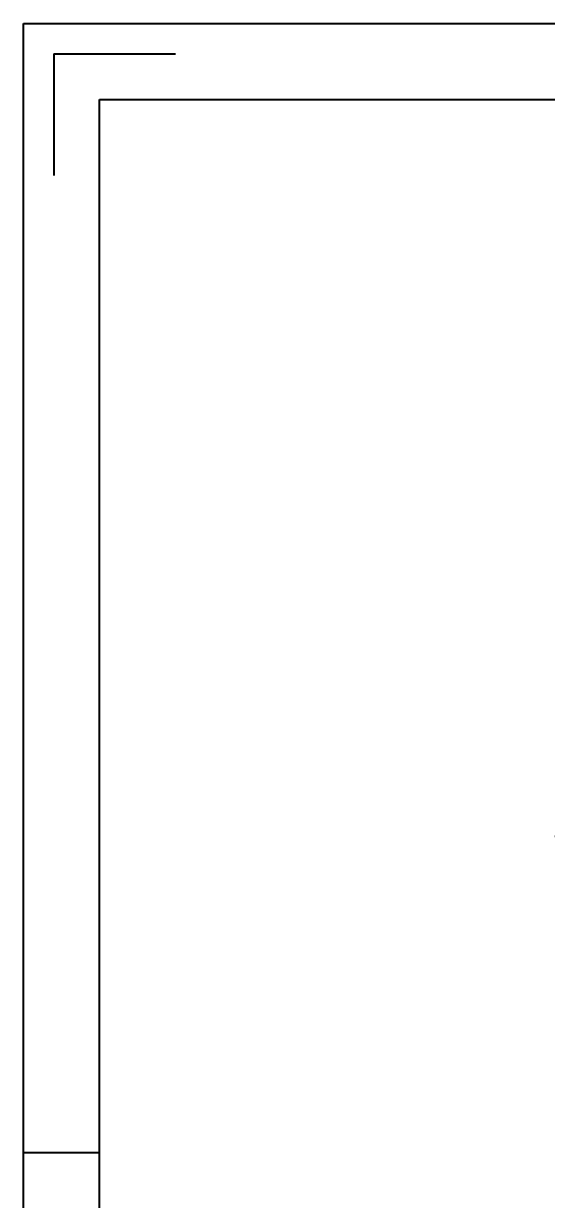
# Model space of a CAD drawing. Header units: millimetres. Extents: x 33 to 453, y 25 to 322.
# Drawn here: x 33.3 to 102.1, y 167.9 to 322.5 of the extents above; entities that cross this region are included whole.
import ezdxf

# ---------------------------------------------------------------- set-up
doc = ezdxf.new("R2010")
doc.units = ezdxf.units.MM
doc.layers.add('图框', color=7, linetype='Continuous')
doc.layers.add('标注、技术要求', color=1, linetype='Continuous')
doc.styles.add('陈杰（2）', font='gbenor.shx', dxfattribs={"width": 0.8, "height": 5, "bigfont": 'gbcbig.shx'})
doc.dimstyles.new('ISO-25（2）', dxfattribs={"dimtxt": 5, "dimasz": 2.5, "dimexe": 1.25, "dimexo": 0.625, "dimtad": 1, "dimtih": 1, "dimtoh": 1, "dimdsep": 46, "dimtxsty": '陈杰（2）', "dimcen": 2.5, "dimclrt": 256, "dimadec": 0, "dimazin": 0, "dimtp": 0.1, "dimtm": 0.1, "dimtfac": 0.75, "dimtmove": 1, "dimatfit": 3, "dimfxl": 1, "dimtolj": 1, "dimarcsym": 0})

# ---------------------------------------------------------------- blocks, each defined once
blk = doc.blocks.new('*D35')
at = {"layer": 'Defpoints', "color": 0, "transparency": 16777216}
for p in [(116.33, 210.25), (114.58, 208.15), (116.33, 207.49)]:
    blk.add_point(p, dxfattribs=at)
at = {"layer": '标注、技术要求', "color": 0, "lineweight": -2, "transparency": 16777216}
for p, q in [((110.92, 215.61), (103.2, 215.61)), ((115.46, 210.25), (110.92, 215.61)), ((114.58, 208.77), (114.58, 211.5)), ((116.33, 208.11), (116.33, 211.5)), ((112.08, 210.25), (109.58, 210.25)), ((114.58, 210.25), (116.33, 210.25)), ((114.58, 210.25), (116.33, 210.25)), ((118.83, 210.25), (121.33, 210.25))]:
    blk.add_line(p, q, dxfattribs=at)
at = {"layer": '标注、技术要求', "color": 0, "transparency": 16777216}
for points in [[(112.08, 210.66), (112.08, 209.83), (114.58, 210.25)], [(118.83, 210.66), (118.83, 209.83), (116.33, 210.25)]]:
    blk.add_solid(points, dxfattribs=at)
at = {"layer": '标注、技术要求', "transparency": 16777216, "insert": (107.06, 218.73), "char_height": 5, "attachment_point": 5, "style": '陈杰（2）'}
blk.add_mtext('\\A1;1.75', dxfattribs=at)

msp = doc.modelspace()

# ---------------------------------------------------------------- linework, layer by layer
at = {"layer": '图框'}
for p, q in [((37.282, 318.497), (53.282, 318.497)), ((37.282, 318.497), (37.282, 302.497)), ((43.282, 173.997), (33.282, 173.997))]:
    msp.add_line(p, q, dxfattribs=at)
for points in [[(33.282, 322.497), (453.282, 322.497), (453.282, 25.497), (33.282, 25.497)], [(43.282, 312.497), (443.282, 312.497), (443.282, 35.497), (43.282, 35.497)]]:
    msp.add_lwpolyline(points, close=True, dxfattribs=at)

# ---------------------------------------------------------------- dimensions: what is measured, and where the dimension line sits
at = {"layer": '标注、技术要求'}
dim = msp.add_linear_dim(base=(116.333, 210.248), p1=(114.583, 208.147), p2=(116.333, 207.489), dimstyle='ISO-25（2）', dxfattribs=at)
dim.commit()
dim.dimension.update_dxf_attribs({"geometry": '*D35', "text_midpoint": (110.293, 215.608), "dimtype": 160})

doc.saveas('drawing.dxf')
